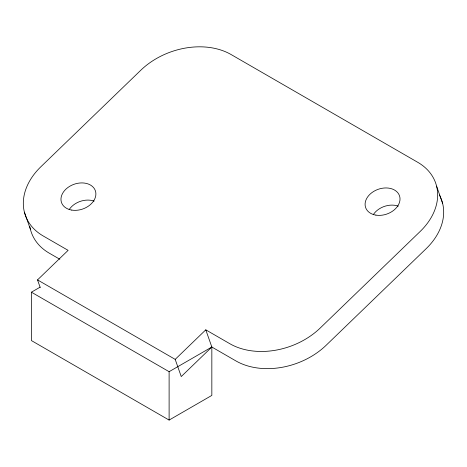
<?xml version="1.0" encoding="UTF-8"?>
<svg xmlns="http://www.w3.org/2000/svg" width="467" height="467" viewBox="0 0 467 467"><rect width="100%" height="100%" fill="white"/><g stroke="black" fill="none" stroke-linecap="round" stroke-linejoin="round"><path stroke-width="0.7" d="M40.18 287.45L37.529 279.896L68.118 250.353L43.262 236.004A65.567 47.949 -19.3 0 1 40.839 166.789L140.806 70.225A65.567 47.949 -19.3 0 1 231.112 54.551L417.72 162.288A65.567 47.949 -19.3 0 1 420.142 231.498L320.175 328.062A65.567 47.949 -19.3 0 1 229.875 343.741L205.778 329.83L175.189 359.374L181.249 376.565L211.837 347.022L205.778 329.83M440.293 196.852A65.567 47.949 -19.3 0 1 426.161 248.672L326.194 345.23A65.567 47.949 -19.3 0 1 235.888 360.909L211.837 347.022L211.837 395.409L169.112 420.078L31.412 340.577L31.412 292.184L40.209 287.106M31.412 292.184L169.112 371.685L211.837 347.022M59.84 259.267L49.28 253.172A65.567 47.949 -19.3 0 1 29.859 226.641M37.529 279.896L175.189 359.374M436.581 186.129L442.593 203.297M24.407 212.164L30.419 229.332M169.112 371.685L169.112 420.078M373.279 214.668A17.927 13.111 -19.3 0 1 398.275 206.151M69.145 209.642A17.927 13.111 -19.3 0 1 94.141 201.125M439.365 195.019A65.567 47.949 -19.3 0 1 439.996 196.233M375.906 215.124A17.927 13.111 -19.3 0 0 399.869 197.226A17.927 13.111 -19.3 0 0 371.895 192.632A17.927 13.111 -19.3 0 0 375.906 215.124M71.772 210.092A17.927 13.111 -19.3 0 0 95.741 192.2A17.927 13.111 -19.3 0 0 67.768 187.6A17.927 13.111 -19.3 0 0 71.772 210.092"/></g></svg>
